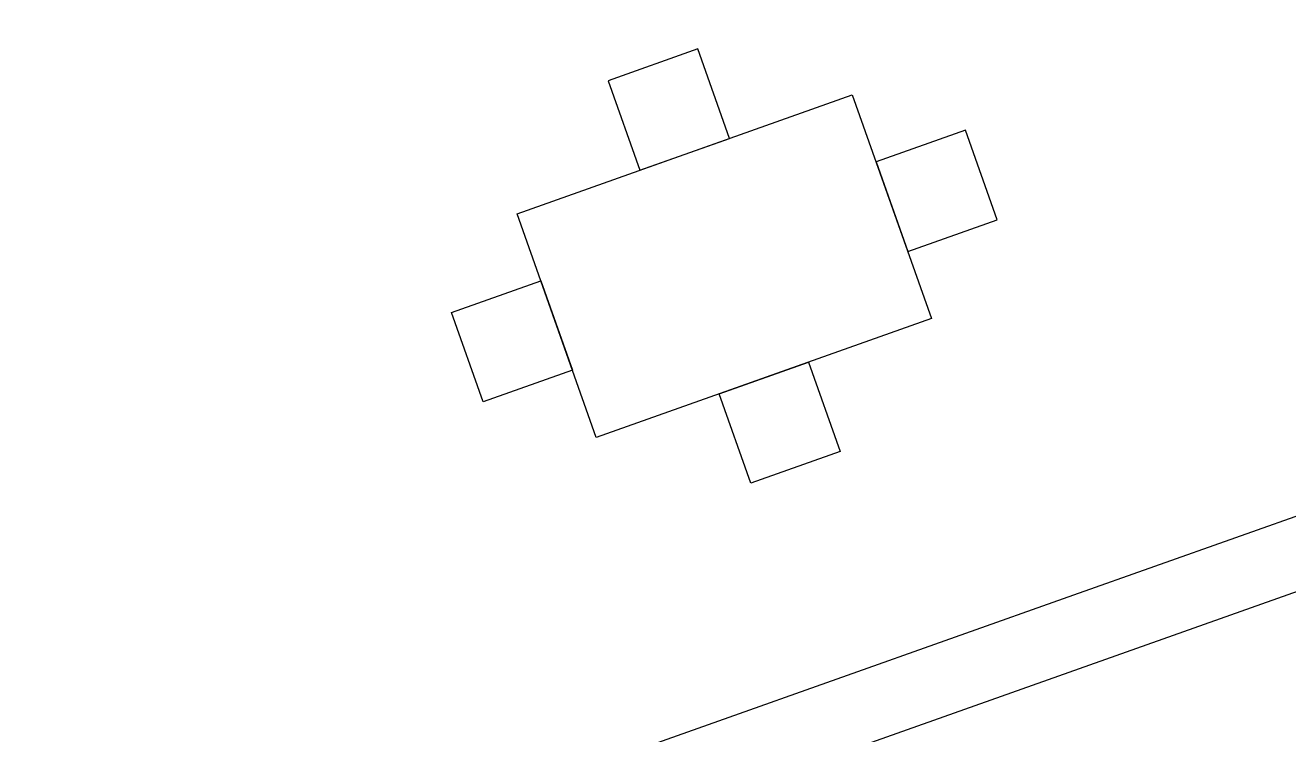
# Model space of a CAD drawing. Header units: centimetres. Extents: x -3096 to 17897, y -3131 to 15798.
# Drawn here: x 2365 to 2898, y 13021 to 13320 of the extents above; entities that cross this region are included whole.
import ezdxf

# ---------------------------------------------------------------- set-up
doc = ezdxf.new("R2010")
doc.units = ezdxf.units.CM

msp = doc.modelspace()

# ---------------------------------------------------------------- linework, layer by layer
for p, q in [((2807.61, 13080.11), (3420.29, 13297.19)), ((2194.93, 12863.03), (2807.61, 13080.11))]:
    msp.add_line(p, q)
for points in [[(1916.17, 13559.95), (2176.67, 12824.73), (3458.58, 13278.93), (3198.09, 14014.15)], [(2648.94, 13310.18), (2611.23, 13296.82), (2624.59, 13259.12), (2662.3, 13272.48), (2648.94, 13310.18)], [(2747.53, 13196.59), (2606.15, 13146.49), (2572.75, 13240.75), (2714.14, 13290.85), (2747.53, 13196.59)], [(2737.52, 13224.87), (2775.22, 13238.23), (2761.86, 13275.93), (2724.16, 13262.57), (2737.52, 13224.87)], [(2596.13, 13174.77), (2558.42, 13161.41), (2545.07, 13199.12), (2582.77, 13212.48), (2596.13, 13174.77)], [(2709.05, 13140.52), (2671.35, 13127.16), (2657.99, 13164.86), (2695.69, 13178.22), (2709.05, 13140.52)]]:
    msp.add_lwpolyline(points)

doc.saveas('drawing.dxf')
